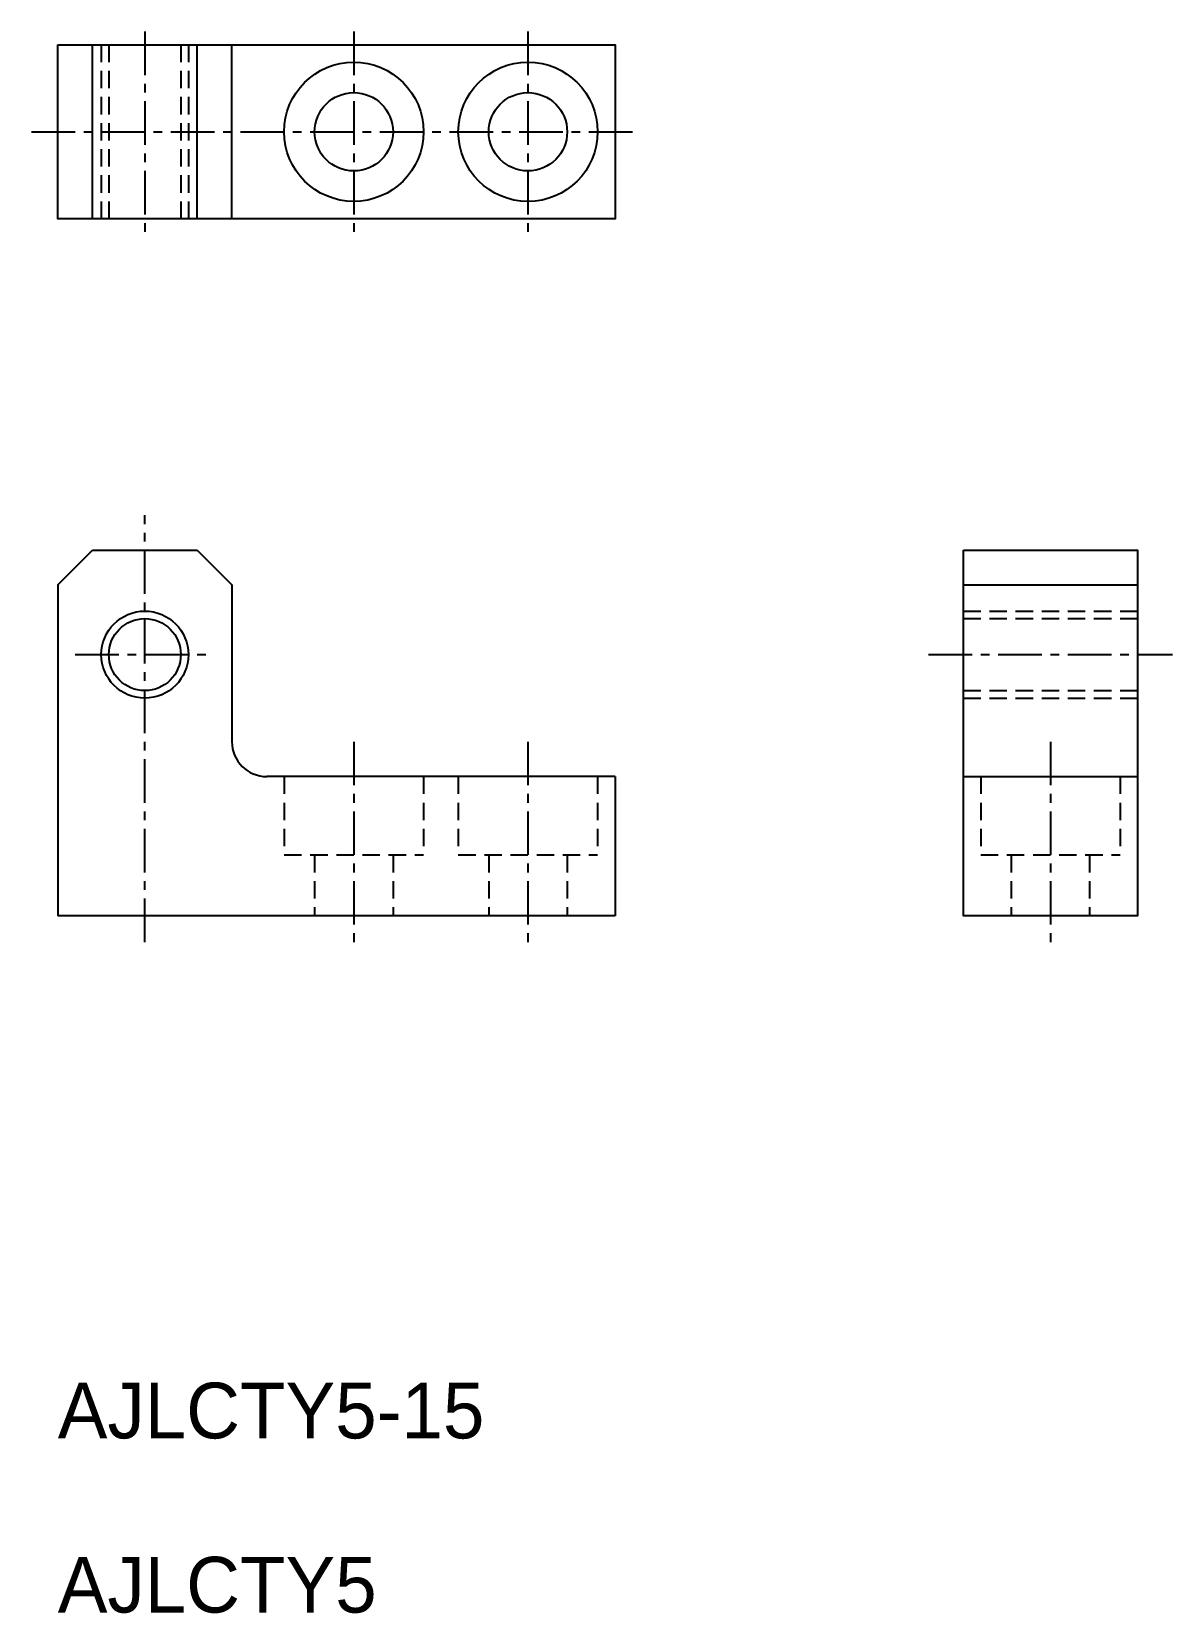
# Model space of a CAD drawing. Extents: x -2205.5 to -2140, y -1076.4 to -985.6.
import ezdxf

# ---------------------------------------------------------------- set-up
doc = ezdxf.new("R2010")
doc.units = 0
doc.header["$LTSCALE"] = 2
doc.linetypes.add('CENTER', pattern=[2, 1.25, -0.25, 0.25, -0.25])
doc.linetypes.add('DASHED', pattern=[0.75, 0.5, -0.25])
doc.layers.get('0').update_dxf_attribs({"linetype": 'CONTINUOUS'})
doc.layers.add('CENTER', color=1, linetype='CENTER')

msp = doc.modelspace()

# ---------------------------------------------------------------- linework, layer by layer
at = {"color": 7, "linetype": 'CONTINUOUS'}
for p, q in [((-2202.03, -996.307), (-2202.03, -986.307)), ((-2196.03, -996.307), (-2196.03, -986.307)), ((-2194.03, -996.307), (-2194.03, -986.307)), ((-2204.03, -1017.327), (-2202.03, -1015.327)), ((-2202.03, -1015.327), (-2196.03, -1015.327)), ((-2196.03, -1015.327), (-2194.03, -1017.327)), ((-2204.03, -1017.327), (-2204.03, -1036.327)), ((-2194.03, -1017.327), (-2194.03, -1026.327)), ((-2152.03, -1017.327), (-2142.03, -1017.327)), ((-2172.03, -1028.327), (-2192.03, -1028.327)), ((-2172.03, -1028.327), (-2172.03, -1036.327)), ((-2152.03, -1028.327), (-2142.03, -1028.327)), ((-2172.03, -1036.327), (-2204.03, -1036.327))]:
    msp.add_line(p, q, dxfattribs=at)
at = {"color": 3, "linetype": 'DASHED'}
for p, q in [((-2201.53, -986.307), (-2201.53, -996.307)), ((-2201.097, -986.307), (-2201.097, -996.307)), ((-2196.963, -986.307), (-2196.963, -996.307)), ((-2196.53, -986.307), (-2196.53, -996.307)), ((-2152.03, -1018.827), (-2142.03, -1018.827)), ((-2152.03, -1019.26), (-2142.03, -1019.26)), ((-2152.03, -1023.394), (-2142.03, -1023.394)), ((-2152.03, -1023.827), (-2142.03, -1023.827)), ((-2191.03, -1028.327), (-2191.03, -1032.827)), ((-2183.03, -1028.327), (-2183.03, -1032.827)), ((-2181.03, -1028.327), (-2181.03, -1032.827)), ((-2173.03, -1028.327), (-2173.03, -1032.827)), ((-2151.03, -1028.327), (-2151.03, -1032.827)), ((-2143.03, -1028.327), (-2143.03, -1032.827)), ((-2191.03, -1032.827), (-2183.03, -1032.827)), ((-2189.28, -1032.827), (-2189.28, -1036.327)), ((-2184.78, -1032.827), (-2184.78, -1036.327)), ((-2181.03, -1032.827), (-2173.03, -1032.827)), ((-2179.28, -1032.827), (-2179.28, -1036.327)), ((-2174.78, -1032.827), (-2174.78, -1036.327)), ((-2151.03, -1032.827), (-2143.03, -1032.827)), ((-2149.28, -1032.827), (-2149.28, -1036.327)), ((-2144.78, -1032.827), (-2144.78, -1036.327))]:
    msp.add_line(p, q, dxfattribs=at)
at = {"color": 7, "linetype": 'CONTINUOUS'}
for points in [[(-2204.03, -986.307), (-2172.03, -986.307), (-2172.03, -996.307), (-2204.03, -996.307)], [(-2152.03, -1015.327), (-2142.03, -1015.327), (-2142.03, -1036.327), (-2152.03, -1036.327)]]:
    msp.add_lwpolyline(points, close=True, dxfattribs=at)
for centre, radius in [((-2187.03, -991.307), 4), ((-2177.03, -991.307), 4), ((-2187.03, -991.307), 2.25), ((-2177.03, -991.307), 2.25), ((-2199.03, -1021.327), 2.067)]:
    msp.add_circle(centre, radius, dxfattribs=at)
at = {"color": 3, "linetype": 'CONTINUOUS'}
msp.add_circle((-2199.03, -1021.327), 2.5, dxfattribs=at)
at = {"color": 7, "linetype": 'CONTINUOUS'}
msp.add_arc((-2192.03, -1026.327), 2, 180, 270, dxfattribs=at)
at = {"layer": 'CENTER', "color": 1, "linetype": 'CENTER'}
for p, q in [((-2199.03, -985.557), (-2199.03, -997.057)), ((-2187.03, -985.557), (-2187.03, -997.057)), ((-2177.03, -985.557), (-2177.03, -997.057)), ((-2205.53, -991.307), (-2171.03, -991.307)), ((-2199.03, -1037.827), (-2199.03, -1013.327)), ((-2203.03, -1021.327), (-2195.03, -1021.327)), ((-2203.03, -1021.327), (-2195.03, -1021.327)), ((-2154.03, -1021.327), (-2140.03, -1021.327)), ((-2187.03, -1026.327), (-2187.03, -1037.827)), ((-2177.03, -1026.327), (-2177.03, -1037.827)), ((-2147.03, -1026.327), (-2147.03, -1037.827))]:
    msp.add_line(p, q, dxfattribs=at)

# ---------------------------------------------------------------- texts
at = {"color": 7, "linetype": 'CONTINUOUS'}
for s, p in [('AJLCTY5-15', (-2204.03, -1066.327)), ('AJLCTY5', (-2204.03, -1076.327))]:
    msp.add_text(s, height=3.2, dxfattribs=at).set_placement(p)

doc.saveas('drawing.dxf')
